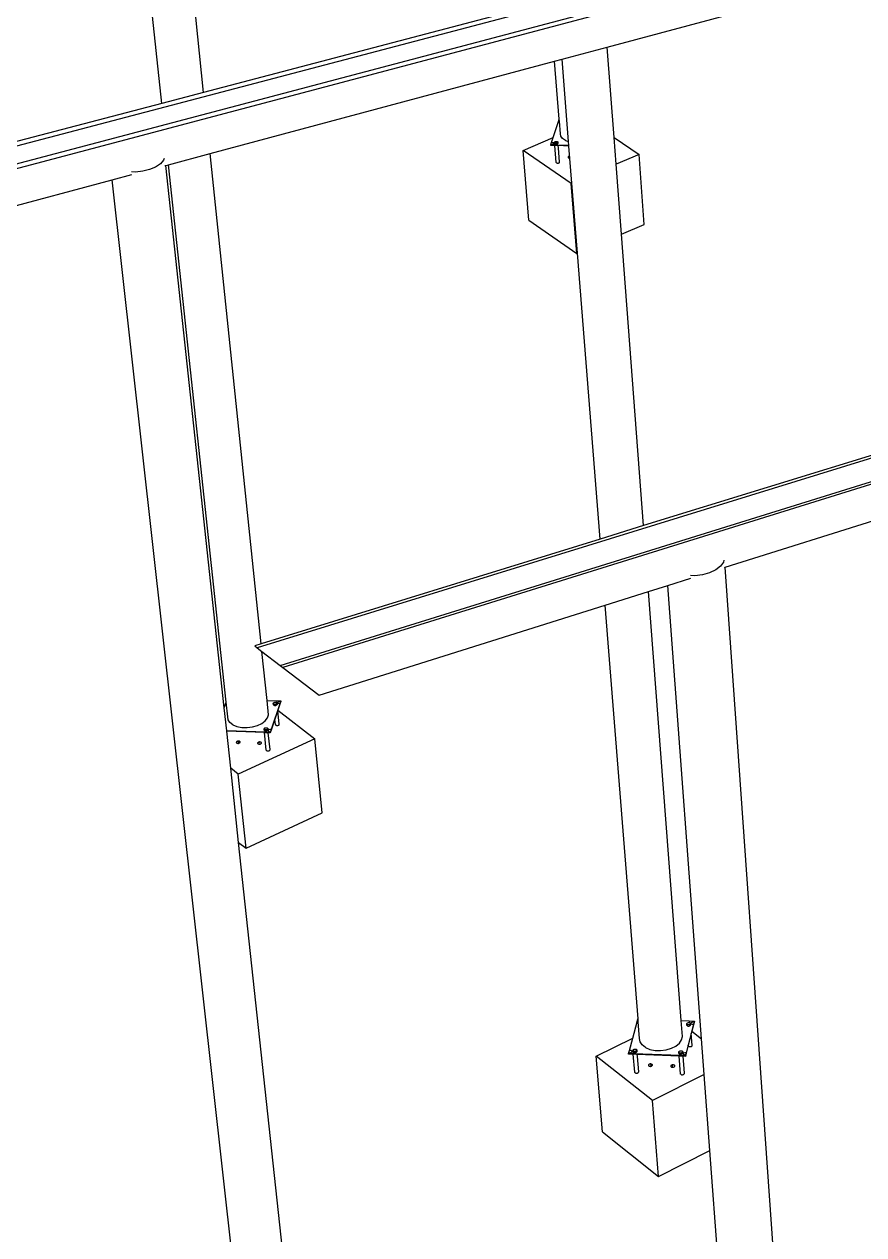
# Model space of a CAD drawing. Header units: inches. Extents: x -1339 to 1886, y -1058 to 789.
# Drawn here: x -617.1 to -308.1, y -344.9 to 100.8 of the extents above; entities that cross this region are included whole.
import ezdxf

# ---------------------------------------------------------------- set-up
doc = ezdxf.new("R2010")
doc.units = ezdxf.units.IN
doc.header["$MEASUREMENT"] = 0

msp = doc.modelspace()

# ---------------------------------------------------------------- linework, layer by layer
for p, q in [((1417.79, 592.48), (-732.59, 26.19)), ((-726.13, 21.22), (1424.03, 590.49)), ((1425.68, 589.96), (-724.43, 19.91)), ((1606.44, 532.39), (-531.31, -128.81)), ((-522.9, -135.29), (1614.06, 529.96)), ((1614.95, 529.68), (-521.92, -136.05)), ((-566.44, 71.64), (-572.29, 126.11)), ((-402.52, 92.35), (-288.44, 122.94)), ((-551.06, 75.68), (-555.1, 114.41)), ((-423.67, 109.18), (-551.06, 75.68)), ((-419.18, 87.89), (-402.52, 92.35)), ((-400, 59.08), (-402.52, 92.35)), ((-548.71, 53.16), (-421.92, 87.15)), ((-421.92, 87.15), (-419.18, 87.89)), ((-420.22, 65.85), (-421.92, 87.15)), ((-416.78, 57.59), (-419.18, 87.89)), ((-566.44, 71.64), (-674.64, 43.18)), ((-551.06, 75.68), (-566.44, 71.64)), ((-422.47, 59.01), (-420.52, 65.01)), ((-420.52, 65.01), (-420.25, 65.85)), ((-420.52, 65.01), (-420.15, 65.03)), ((-420.25, 65.85), (-420.22, 65.85)), ((-420.25, 65.85), (-420.22, 65.83)), ((-420.15, 65.03), (-420.22, 65.85)), ((-419.79, 60.45), (-420.15, 65.03)), ((-433.52, 54.33), (-422.47, 59.01)), ((-423.06, 57.18), (-422.47, 59.01)), ((-419.6, 59.54), (-419.79, 60.45)), ((-418.96, 58.7), (-419.6, 59.54)), ((-417.92, 58.01), (-418.96, 58.7)), ((-417.92, 58.01), (-416.78, 57.59)), ((-400, 59.08), (-390.81, 52.86)), ((-399.25, 49.25), (-400, 59.08)), ((-431.4, 28.58), (-433.52, 54.33)), ((-415.81, 42.18), (-433.52, 54.33)), ((-423.33, 56.34), (-423.06, 57.18)), ((-423.33, 56.34), (-422.02, 56.89)), ((-421.75, 56.28), (-423.33, 56.34)), ((-423.32, 56.16), (-423.33, 56.34)), ((-421.85, 56.11), (-423.32, 56.16)), ((-422.66, 57.14), (-423.06, 57.18)), ((-422.3, 57.04), (-422.66, 57.14)), ((-422.02, 56.9), (-422.3, 57.04)), ((-421.82, 56.71), (-422.02, 56.9)), ((-421.91, 57.34), (-421.86, 57.42)), ((-421.91, 57.25), (-421.91, 57.34)), ((-421.88, 57.18), (-421.91, 57.25)), ((-421.89, 56.99), (-421.91, 57.25)), ((-421.9, 56.97), (-421.91, 56.88)), ((-421.91, 56.88), (-421.87, 56.8)), ((-421.87, 57.04), (-421.9, 56.98)), ((-421.89, 56.99), (-421.9, 56.97)), ((-421.87, 57.03), (-421.89, 56.99)), ((-421.88, 56.89), (-421.89, 56.99)), ((-421.8, 57.1), (-421.88, 57.18)), ((-421.88, 56.98), (-421.86, 57)), ((-421.88, 56.89), (-421.88, 56.98)), ((-421.85, 56.81), (-421.88, 56.89)), ((-421.87, 56.8), (-421.79, 56.73)), ((-421.86, 57.42), (-421.77, 57.5)), ((-421.85, 56.81), (-421.77, 56.74)), ((-421.35, 49.9), (-421.85, 56.11)), ((-421.73, 56.11), (-421.85, 56.11)), ((-421.73, 56.5), (-421.82, 56.71)), ((-421.69, 57.05), (-421.8, 57.1)), ((-421.79, 56.73), (-421.68, 56.67)), ((-421.77, 57.5), (-421.65, 57.56)), ((-421.77, 56.74), (-421.66, 56.69)), ((-421.75, 56.28), (-421.73, 56.5)), ((-421.73, 56.11), (-421.75, 56.28)), ((-416.66, 56.11), (-421.75, 56.28)), ((-420.58, 56.07), (-421.73, 56.11)), ((-421.56, 57.01), (-421.69, 57.05)), ((-421.68, 56.67), (-421.54, 56.63)), ((-421.66, 56.69), (-421.53, 56.65)), ((-421.65, 57.56), (-421.51, 57.61)), ((-421.4, 57), (-421.56, 57.01)), ((-421.54, 56.63), (-421.38, 56.61)), ((-421.53, 56.65), (-421.37, 56.63)), ((-421.51, 57.61), (-421.36, 57.64)), ((-421.24, 57), (-421.4, 57)), ((-421.38, 56.62), (-421.21, 56.63)), ((-421.38, 56.61), (-421.21, 56.62)), ((-421.37, 56.63), (-421.21, 56.64)), ((-421.36, 57.64), (-421.19, 57.64)), ((-421.08, 57.03), (-421.24, 57)), ((-421.11, 57.02), (-421.24, 56.97)), ((-421.08, 56.94), (-421.24, 56.94)), ((-421.06, 56.67), (-421.21, 56.64)), ((-421.21, 56.63), (-421.05, 56.66)), ((-421.21, 56.62), (-421.05, 56.65)), ((-421.19, 57.64), (-421.04, 57.62)), ((-420.94, 57.08), (-421.08, 57.03)), ((-421.06, 56.67), (-420.91, 56.71)), ((-421.05, 56.66), (-420.9, 56.71)), ((-421.05, 56.65), (-420.9, 56.69)), ((-421.04, 57.62), (-420.9, 57.59)), ((-420.82, 57.14), (-420.94, 57.08)), ((-420.91, 56.71), (-420.8, 56.78)), ((-420.9, 57.59), (-420.79, 57.53)), ((-420.9, 56.71), (-420.78, 56.77)), ((-420.9, 56.69), (-420.78, 56.76)), ((-420.78, 57.18), (-420.82, 57.14)), ((-420.77, 57.17), (-420.81, 57.15)), ((-420.67, 56.93), (-420.81, 56.93)), ((-420.71, 56.85), (-420.8, 56.78)), ((-420.79, 57.53), (-420.72, 57.46)), ((-420.74, 57.21), (-420.78, 57.18)), ((-420.78, 57.18), (-420.77, 57.17)), ((-420.78, 56.77), (-420.69, 56.85)), ((-420.78, 56.76), (-420.69, 56.84)), ((-420.75, 57.18), (-420.77, 57.19)), ((-420.77, 57.17), (-420.69, 57.1)), ((-420.76, 57.17), (-420.77, 57.17)), ((-420.75, 57.18), (-420.76, 57.17)), ((-420.67, 57.11), (-420.75, 57.18)), ((-420.69, 57.3), (-420.74, 57.21)), ((-420.72, 57.46), (-420.68, 57.38)), ((-420.67, 56.93), (-420.71, 56.85)), ((-420.68, 57.38), (-420.69, 57.3)), ((-420.69, 57.1), (-420.66, 57.02)), ((-420.69, 56.84), (-420.64, 56.92)), ((-420.69, 56.85), (-420.65, 56.92)), ((-420.66, 57.02), (-420.68, 57.38)), ((-420.63, 57.02), (-420.67, 57.11)), ((-420.66, 56.94), (-420.67, 56.93)), ((-420.67, 56.93), (-420.64, 56.92)), ((-420.66, 57.02), (-420.66, 56.94)), ((-420.65, 56.92), (-420.64, 56.93)), ((-420.64, 56.94), (-420.63, 57.02)), ((-420.64, 56.93), (-420.64, 56.94)), ((-416.65, 55.93), (-420.58, 56.07)), ((-420.51, 55.25), (-420.58, 56.07)), ((-420.49, 55.21), (-420.51, 55.25)), ((-420.5, 55.13), (-420.51, 55.25)), ((-420.5, 55.13), (-420.49, 55.21)), ((-420.08, 50.03), (-420.49, 55.21)), ((-416.66, 56.11), (-416.78, 57.59)), ((-416.65, 55.93), (-416.66, 56.11)), ((-415.57, 42.28), (-416.65, 55.93)), ((-566.99, 49.36), (-568.73, 48.19)), ((-565.82, 50.68), (-566.99, 49.36)), ((-565.58, 51.32), (-565.82, 50.68)), ((-564.96, 48.81), (-564.02, 49.06)), ((-564.02, 49.06), (-548.71, 53.16)), ((-542.79, -148.81), (-564.02, 49.06)), ((-529.89, -127.32), (-548.71, 53.16)), ((-421.31, 49.81), (-421.35, 49.9)), ((-421.31, 49.81), (-421.24, 49.74)), ((-421.24, 49.74), (-421.12, 49.68)), ((-421.12, 49.68), (-420.98, 49.64)), ((-420.98, 49.64), (-420.82, 49.63)), ((-420.82, 49.63), (-420.66, 49.63)), ((-420.66, 49.63), (-420.49, 49.66)), ((-420.49, 49.66), (-420.35, 49.71)), ((-420.35, 49.71), (-420.22, 49.78)), ((-420.22, 49.78), (-420.14, 49.85)), ((-420.14, 49.85), (-420.09, 49.94)), ((-420.08, 50.03), (-420.1, 50.06)), ((-420.09, 49.94), (-420.08, 50.03)), ((-416.92, 51.93), (-416.97, 51.84)), ((-416.97, 51.84), (-416.97, 51.76)), ((-416.97, 51.76), (-416.94, 51.67)), ((-416.94, 51.67), (-416.86, 51.6)), ((-416.83, 52.01), (-416.92, 51.93)), ((-416.86, 51.6), (-416.74, 51.54)), ((-416.71, 52.07), (-416.83, 52.01)), ((-416.74, 51.54), (-416.6, 51.5)), ((-416.56, 52.12), (-416.71, 52.07)), ((-416.6, 51.5), (-416.44, 51.49)), ((-416.4, 52.15), (-416.56, 52.12)), ((-416.44, 51.49), (-416.3, 51.49)), ((-416.35, 52.15), (-416.4, 52.15)), ((-416.34, 51.82), (-416.32, 51.83)), ((-390.81, 52.86), (-399.25, 49.25)), ((-397.29, 23.47), (-399.25, 49.25)), ((-388.9, 27.1), (-390.81, 52.86)), ((-584.73, 43.51), (-577.46, 45.46)), ((-576.1, 46.33), (-577.56, 46.38)), ((-573.45, 46.62), (-576.1, 46.33)), ((-570.94, 47.26), (-573.45, 46.62)), ((-568.73, 48.19), (-570.94, 47.26)), ((-565.3, 48.71), (-564.96, 48.81)), ((-543.5, -150.86), (-564.96, 48.81)), ((-671.69, 20.2), (-584.73, 43.51)), ((-516.09, -572.91), (-584.73, 43.51)), ((-415.57, 42.28), (-415.81, 42.18)), ((-413.76, 16.34), (-415.81, 42.18)), ((-413.52, 16.45), (-415.57, 42.28)), ((-431.4, 28.58), (-413.76, 16.34)), ((-397.29, 23.47), (-388.9, 27.1)), ((-389.14, -83.82), (-397.29, 23.47)), ((-413.76, 16.34), (-413.52, 16.45)), ((-405.19, -88.79), (-413.52, 16.45)), ((-293.75, -54.34), (-389.14, -83.82)), ((-359.13, -99.16), (-282.19, -74.95)), ((-389.14, -83.82), (-405.19, -88.79)), ((-405.19, -88.79), (-529.89, -127.32)), ((-359.78, -97.28), (-360.89, -98.79)), ((-359.59, -96.54), (-359.78, -97.28)), ((-370.33, -102.25), (-371.89, -102.2)), ((-367.52, -101.92), (-370.33, -102.25)), ((-364.9, -101.19), (-367.52, -101.92)), ((-362.63, -100.13), (-364.9, -101.19)), ((-360.89, -98.79), (-362.63, -100.13)), ((-359.4, -99.25), (-359.13, -99.16)), ((-314.27, -737.41), (-359.13, -99.16)), ((-387.31, -108.03), (-380.3, -105.83)), ((-380.3, -105.83), (-371.82, -103.16)), ((-367.87, -272.68), (-380.3, -105.83)), ((-403.27, -113.06), (-387.31, -108.03)), ((-375.31, -266.02), (-387.31, -108.03)), ((-508.5, -146.18), (-403.27, -113.06)), ((-391.22, -265.38), (-403.27, -113.06)), ((-529.89, -127.32), (-532.28, -128.06)), ((-532.28, -128.06), (-531.31, -128.81)), ((-531.31, -128.81), (-529.6, -130.13)), ((-527.72, -148.17), (-529.6, -130.13)), ((-529.6, -130.13), (-522.9, -135.29)), ((-522.9, -135.29), (-521.92, -136.05)), ((-521.92, -136.05), (-508.5, -146.18)), ((-543.5, -150.86), (-542.79, -148.81)), ((-542.59, -159.31), (-543.5, -150.86)), ((-542.22, -154.17), (-542.79, -148.81)), ((-527.72, -148.17), (-524.41, -148.29)), ((-527.16, -153.49), (-527.72, -148.17)), ((-523.01, -149.37), (-526.24, -158.9)), ((-525.44, -149.3), (-525.43, -149.2)), ((-525.41, -149.4), (-525.44, -149.3)), ((-525.41, -149.58), (-525.44, -149.3)), ((-525.43, -149.2), (-525.37, -149.1)), ((-525.41, -149.58), (-525.42, -149.58)), ((-525.35, -149.47), (-525.41, -149.4)), ((-525.4, -149.69), (-525.41, -149.58)), ((-525.37, -149.78), (-525.4, -149.69)), ((-525.39, -149.58), (-525.33, -149.48)), ((-525.36, -149.48), (-525.39, -149.54)), ((-525.37, -149.1), (-525.28, -149.01)), ((-525.29, -149.87), (-525.37, -149.78)), ((-525.35, -149.47), (-525.36, -149.48)), ((-525.33, -149.48), (-525.35, -149.47)), ((-525.33, -149.48), (-525.33, -149.48)), ((-525.33, -149.49), (-525.33, -149.48)), ((-525.21, -149.55), (-525.33, -149.49)), ((-525.29, -149.87), (-525.17, -149.93)), ((-525.28, -149.01), (-525.14, -148.94)), ((-525.06, -149.6), (-525.21, -149.55)), ((-525.17, -149.93), (-525.03, -149.98)), ((-525.14, -148.94), (-524.98, -148.88)), ((-524.9, -149.62), (-525.06, -149.6)), ((-525.03, -149.98), (-524.86, -150)), ((-524.98, -148.88), (-524.81, -148.85)), ((-524.72, -149.61), (-524.9, -149.62)), ((-524.86, -150), (-524.68, -149.99)), ((-524.86, -150.01), (-524.68, -150)), ((-524.81, -148.85), (-524.63, -148.84)), ((-524.55, -149.58), (-524.72, -149.61)), ((-524.68, -149.99), (-524.51, -149.96)), ((-524.68, -150), (-524.5, -149.97)), ((-524.63, -148.84), (-524.46, -148.86)), ((-524.39, -149.52), (-524.55, -149.58)), ((-524.51, -149.96), (-524.35, -149.9)), ((-524.5, -149.97), (-524.33, -149.91)), ((-524.46, -148.86), (-524.32, -148.9)), ((-524.41, -148.29), (-524.44, -148.56)), ((-524.44, -148.56), (-524.35, -148.81)), ((-524.41, -148.29), (-522.67, -148.36)), ((-524.25, -149.44), (-524.39, -149.52)), ((-524.35, -148.81), (-524.14, -149.03)), ((-524.35, -149.9), (-524.21, -149.83)), ((-524.33, -149.91), (-524.2, -149.83)), ((-524.32, -148.9), (-524.2, -148.97)), ((-524.15, -149.35), (-524.25, -149.44)), ((-524.21, -149.83), (-524.12, -149.73)), ((-524.2, -148.97), (-524.12, -149.06)), ((-524.2, -149.83), (-524.09, -149.74)), ((-524.16, -149.01), (-522.69, -148.34)), ((-524.1, -149.25), (-524.15, -149.35)), ((-524.14, -149.03), (-523.83, -149.2)), ((-524.12, -149.06), (-524.09, -149.15)), ((-524.12, -149.73), (-524.06, -149.63)), ((-524.09, -149.15), (-524.1, -149.25)), ((-524.06, -149.44), (-524.09, -149.15)), ((-524.09, -149.74), (-524.04, -149.63)), ((-524.06, -149.43), (-524.08, -149.41)), ((-524.08, -149.45), (-524.05, -149.53)), ((-524.06, -149.44), (-524.06, -149.43)), ((-524.02, -149.53), (-524.06, -149.44)), ((-524.05, -149.53), (-524.06, -149.44)), ((-524.05, -149.53), (-524.06, -149.63)), ((-524.04, -149.63), (-524.02, -149.53)), ((-523.83, -149.2), (-523.45, -149.32)), ((-522.99, -149.56), (-523.73, -151.75)), ((-523.45, -149.32), (-523.01, -149.37)), ((-522.67, -148.36), (-523.01, -149.37)), ((-522.99, -149.56), (-523.01, -149.37)), ((-522.65, -148.54), (-522.99, -149.56)), ((-522.65, -148.54), (-522.67, -148.36)), ((-542.07, -155.28), (-542.22, -154.17)), ((-541.42, -156.29), (-542.07, -155.28)), ((-529.65, -156.65), (-528.37, -155.7)), ((-528.37, -155.7), (-527.52, -154.62)), ((-527.52, -154.62), (-527.16, -153.49)), ((-524.87, -155.09), (-526.22, -159.08)), ((-523.78, -151.88), (-524.87, -155.09)), ((-524.66, -157.06), (-524.87, -155.09)), ((-523.73, -151.75), (-523.78, -151.88)), ((-523.26, -156.9), (-523.78, -151.88)), ((-523.73, -151.75), (-510.14, -162.3)), ((-528.33, -159.85), (-542.59, -159.31)), ((-542.57, -159.49), (-542.59, -159.31)), ((-528.69, -160.02), (-542.57, -159.49)), ((-541.11, -173.11), (-542.57, -159.49)), ((-540.31, -157.13), (-541.42, -156.29)), ((-540.31, -157.13), (-538.81, -157.75)), ((-538.81, -157.75), (-537.04, -158.1)), ((-537.04, -158.1), (-535.1, -158.16)), ((-535.1, -158.16), (-533.13, -157.93)), ((-533.13, -157.93), (-531.27, -157.41)), ((-531.27, -157.41), (-529.65, -156.65)), ((-528.8, -158.66), (-528.79, -158.56)), ((-528.77, -158.76), (-528.8, -158.66)), ((-528.76, -159.05), (-528.8, -158.66)), ((-528.79, -158.56), (-528.73, -158.46)), ((-528.78, -158.93), (-528.79, -159.04)), ((-528.79, -159.04), (-528.76, -159.14)), ((-528.69, -158.85), (-528.77, -158.76)), ((-528.77, -158.94), (-528.77, -158.94)), ((-528.73, -159.14), (-528.76, -159.05)), ((-528.76, -159.14), (-528.67, -159.23)), ((-528.73, -158.46), (-528.63, -158.37)), ((-528.65, -159.23), (-528.73, -159.14)), ((-528.57, -158.91), (-528.69, -158.85)), ((-528.02, -166.42), (-528.69, -160.02)), ((-528.31, -160.04), (-528.69, -160.02)), ((-528.67, -159.23), (-528.55, -159.3)), ((-528.53, -159.3), (-528.65, -159.23)), ((-528.63, -158.37), (-528.5, -158.29)), ((-528.42, -158.96), (-528.57, -158.91)), ((-528.55, -159.3), (-528.4, -159.34)), ((-528.53, -159.3), (-528.38, -159.34)), ((-528.5, -158.29), (-528.34, -158.23)), ((-528.25, -158.98), (-528.42, -158.96)), ((-528.4, -159.34), (-528.23, -159.36)), ((-528.38, -159.34), (-528.21, -159.36)), ((-528.34, -158.23), (-528.16, -158.2)), ((-528.18, -159.59), (-528.33, -159.85)), ((-528.31, -160.04), (-528.33, -159.85)), ((-526.58, -159.92), (-528.33, -159.85)), ((-527.26, -160.08), (-528.31, -160.04)), ((-528.07, -158.97), (-528.25, -158.98)), ((-528.23, -159.36), (-528.21, -159.36)), ((-528.22, -159.38), (-528.03, -159.37)), ((-528.21, -159.36), (-528.04, -159.36)), ((-527.92, -159.35), (-528.18, -159.59)), ((-528.16, -158.2), (-527.99, -158.2)), ((-527.9, -158.94), (-528.07, -158.97)), ((-527.88, -159.33), (-528.04, -159.36)), ((-528.03, -159.37), (-527.85, -159.33)), ((-527.99, -158.2), (-527.82, -158.22)), ((-527.88, -159.33), (-527.92, -159.35)), ((-527.74, -158.88), (-527.9, -158.94)), ((-527.88, -159.33), (-527.86, -159.32)), ((-527.86, -159.32), (-527.7, -159.26)), ((-527.85, -159.33), (-527.69, -159.27)), ((-527.82, -158.22), (-527.67, -158.26)), ((-527.61, -158.81), (-527.74, -158.88)), ((-527.7, -159.26), (-527.7, -159.26)), ((-527.7, -159.26), (-527.69, -159.26)), ((-527.69, -159.27), (-527.55, -159.19)), ((-527.69, -159.26), (-527.59, -159.2)), ((-527.67, -158.26), (-527.55, -158.33)), ((-527.51, -158.71), (-527.61, -158.81)), ((-527.59, -159.2), (-527.57, -159.19)), ((-527.57, -159.19), (-527.56, -159.18)), ((-527.56, -159.18), (-527.49, -159.12)), ((-527.55, -158.33), (-527.47, -158.41)), ((-527.55, -159.17), (-527.49, -159.12)), ((-527.54, -159.17), (-527.55, -159.17)), ((-527.55, -159.19), (-527.53, -159.18)), ((-527.53, -159.18), (-527.54, -159.17)), ((-527.53, -159.18), (-527.45, -159.1)), ((-526.58, -159.92), (-527.53, -159.18)), ((-527.5, -158.69), (-527.51, -158.71)), ((-527.51, -158.71), (-527.43, -158.79)), ((-527.45, -158.61), (-527.5, -158.69)), ((-527.42, -158.78), (-527.5, -158.69)), ((-527.49, -158.7), (-527.5, -158.7)), ((-527.49, -158.7), (-527.5, -158.71)), ((-527.42, -158.78), (-527.49, -158.7)), ((-527.15, -159), (-527.49, -159.12)), ((-527.49, -159.12), (-527.45, -159.09)), ((-527.49, -159.12), (-527.47, -159.1)), ((-527.49, -159.12), (-527.49, -159.12)), ((-527.42, -159.01), (-527.48, -159.01)), ((-527.47, -158.41), (-527.44, -158.51)), ((-527.42, -159.01), (-527.47, -159.1)), ((-527.44, -158.51), (-527.45, -158.61)), ((-527.45, -159.09), (-527.39, -158.98)), ((-527.45, -159.1), (-527.39, -159.01)), ((-527.41, -158.81), (-527.44, -158.51)), ((-527.43, -158.79), (-527.4, -158.89)), ((-527.42, -158.78), (-527.41, -158.81)), ((-527.41, -158.79), (-527.42, -158.78)), ((-527.41, -158.99), (-527.42, -159.01)), ((-527.37, -158.89), (-527.41, -158.79)), ((-527.38, -158.88), (-527.41, -158.81)), ((-527.4, -158.89), (-527.41, -158.81)), ((-527.4, -158.89), (-527.41, -158.99)), ((-527.39, -158.98), (-527.38, -158.88)), ((-527.39, -159), (-527.37, -158.89)), ((-527.39, -159), (-527.39, -159)), ((-527.39, -159.01), (-527.39, -159)), ((-526.61, -166.26), (-527.26, -160.08)), ((-526.56, -160.1), (-527.26, -160.08)), ((-526.7, -158.91), (-527.15, -159)), ((-526.24, -158.9), (-526.7, -158.91)), ((-526.24, -158.9), (-526.58, -159.92)), ((-526.56, -160.1), (-526.58, -159.92)), ((-526.22, -159.08), (-526.56, -160.1)), ((-526.22, -159.08), (-526.24, -158.9)), ((-524.66, -157.06), (-524.65, -156.95)), ((-524.66, -157.06), (-524.63, -157.16)), ((-524.65, -156.95), (-524.65, -156.95)), ((-524.54, -157.24), (-524.63, -157.16)), ((-524.54, -157.24), (-524.42, -157.31)), ((-524.42, -157.31), (-524.27, -157.36)), ((-524.27, -157.36), (-524.1, -157.38)), ((-524.1, -157.38), (-523.91, -157.37)), ((-523.91, -157.37), (-523.73, -157.34)), ((-523.73, -157.34), (-523.57, -157.28)), ((-523.57, -157.28), (-523.43, -157.2)), ((-523.43, -157.2), (-523.33, -157.11)), ((-523.33, -157.11), (-523.27, -157)), ((-523.27, -157), (-523.26, -156.9)), ((-539.03, -163.53), (-539.04, -163.63)), ((-539.04, -163.63), (-539.01, -163.73)), ((-538.97, -163.42), (-539.03, -163.53)), ((-539.01, -163.73), (-538.93, -163.82)), ((-538.87, -163.33), (-538.97, -163.42)), ((-538.93, -163.82), (-538.8, -163.89)), ((-538.73, -163.25), (-538.87, -163.33)), ((-538.8, -163.89), (-538.65, -163.94)), ((-538.56, -163.19), (-538.73, -163.25)), ((-538.65, -163.94), (-538.48, -163.96)), ((-538.38, -163.15), (-538.56, -163.19)), ((-538.48, -163.96), (-538.29, -163.95)), ((-538.2, -163.15), (-538.38, -163.15)), ((-510.14, -162.3), (-538.37, -175.27)), ((-538.34, -163.55), (-537.75, -163.28)), ((-538.29, -163.95), (-538.11, -163.92)), ((-538.03, -163.17), (-538.2, -163.15)), ((-538.11, -163.92), (-537.95, -163.86)), ((-537.87, -163.21), (-538.03, -163.17)), ((-537.95, -163.86), (-537.81, -163.78)), ((-537.75, -163.28), (-537.87, -163.21)), ((-537.81, -163.78), (-537.71, -163.68)), ((-537.67, -163.37), (-537.75, -163.28)), ((-537.71, -163.68), (-537.65, -163.58)), ((-537.64, -163.47), (-537.67, -163.37)), ((-537.65, -163.58), (-537.64, -163.47)), ((-531.19, -163.82), (-531.2, -163.93)), ((-531.2, -163.93), (-531.17, -164.03)), ((-531.13, -163.72), (-531.19, -163.82)), ((-531.17, -164.03), (-531.09, -164.12)), ((-531.03, -163.62), (-531.13, -163.72)), ((-531.09, -164.12), (-530.97, -164.19)), ((-530.89, -163.54), (-531.03, -163.62)), ((-530.97, -164.19), (-530.81, -164.24)), ((-530.73, -163.49), (-530.89, -163.54)), ((-530.89, -163.54), (-530.5, -163.85)), ((-530.81, -164.24), (-530.64, -164.26)), ((-530.55, -163.45), (-530.73, -163.49)), ((-530.64, -164.26), (-530.46, -164.25)), ((-530.36, -163.44), (-530.55, -163.45)), ((-530.46, -164.25), (-530.27, -164.22)), ((-530.19, -163.47), (-530.36, -163.44)), ((-530.27, -164.22), (-530.11, -164.16)), ((-530.04, -163.51), (-530.19, -163.47)), ((-530.11, -164.16), (-529.97, -164.08)), ((-529.91, -163.58), (-530.04, -163.51)), ((-529.97, -164.08), (-529.87, -163.98)), ((-529.83, -163.67), (-529.91, -163.58)), ((-529.87, -163.98), (-529.81, -163.88)), ((-529.8, -163.77), (-529.83, -163.67)), ((-529.81, -163.88), (-529.8, -163.77)), ((-507.39, -189.51), (-510.14, -162.3)), ((-527.98, -166.52), (-528.02, -166.42)), ((-527.9, -166.61), (-527.98, -166.52)), ((-527.9, -166.61), (-527.78, -166.68)), ((-527.78, -166.68), (-527.63, -166.73)), ((-527.63, -166.73), (-527.45, -166.75)), ((-527.45, -166.75), (-527.27, -166.74)), ((-527.27, -166.74), (-527.09, -166.71)), ((-527.09, -166.71), (-526.92, -166.65)), ((-526.92, -166.65), (-526.85, -166.61)), ((-526.85, -166.61), (-526.78, -166.57)), ((-526.78, -166.57), (-526.68, -166.47)), ((-526.68, -166.47), (-526.62, -166.37)), ((-526.62, -166.37), (-526.61, -166.26)), ((-538.37, -175.27), (-541.11, -173.11)), ((-538.18, -200.39), (-541.11, -173.11)), ((-535.45, -202.57), (-538.37, -175.27)), ((-535.45, -202.57), (-507.39, -189.51)), ((-538.18, -200.39), (-535.45, -202.57)), ((-498.45, -570.07), (-538.18, -200.39)), ((-393.15, -272.42), (-391.56, -266.5)), ((-391.56, -266.5), (-391.26, -265.38)), ((-391.56, -266.5), (-391.13, -266.49)), ((-391.26, -265.38), (-391.22, -265.38)), ((-391.26, -265.38), (-391.21, -265.42)), ((-391.13, -266.49), (-391.22, -265.38)), ((-390.64, -272.63), (-391.13, -266.49)), ((-375.31, -266.02), (-372.33, -266.13)), ((-374.86, -271.88), (-375.31, -266.02)), ((-370.79, -267.33), (-373.52, -277.85)), ((-373.31, -267.17), (-373.25, -267.06)), ((-373.31, -267.28), (-373.31, -267.17)), ((-373.27, -267.39), (-373.31, -267.28)), ((-373.29, -267.54), (-373.31, -267.28)), ((-373.25, -267.06), (-373.16, -266.96)), ((-373.16, -266.96), (-373.02, -266.87)), ((-373.02, -266.87), (-372.86, -266.81)), ((-372.86, -266.81), (-372.68, -266.77)), ((-372.68, -266.77), (-372.49, -266.77)), ((-372.49, -266.77), (-372.31, -266.79)), ((-372.33, -266.13), (-372.34, -266.43)), ((-372.34, -266.43), (-372.23, -266.7)), ((-372.33, -266.13), (-370.5, -266.21)), ((-372.31, -266.79), (-372.15, -266.84)), ((-372.23, -266.7), (-372.04, -266.91)), ((-372.15, -266.84), (-372.04, -266.91)), ((-371.95, -267.34), (-372.05, -267.44)), ((-372.04, -266.91), (-372.03, -266.91)), ((-372.03, -266.91), (-371.99, -266.95)), ((-372.02, -266.92), (-370.52, -266.19)), ((-371.99, -266.95), (-371.67, -267.14)), ((-371.99, -266.95), (-371.94, -267.01)), ((-371.9, -267.23), (-371.95, -267.34)), ((-371.94, -267.01), (-371.9, -267.11)), ((-371.9, -267.11), (-371.9, -267.23)), ((-371.87, -267.42), (-371.9, -267.11)), ((-371.67, -267.14), (-371.25, -267.27)), ((-371.25, -267.27), (-370.79, -267.33)), ((-370.5, -266.21), (-370.79, -267.33)), ((-370.77, -267.52), (-370.79, -267.33)), ((-370.48, -266.4), (-370.77, -267.52)), ((-370.48, -266.4), (-370.5, -266.21)), ((-373.29, -267.54), (-373.3, -267.56)), ((-373.28, -267.67), (-373.29, -267.54)), ((-373.24, -267.78), (-373.28, -267.67)), ((-373.23, -267.43), (-373.27, -267.39)), ((-373.26, -267.52), (-373.22, -267.45)), ((-373.25, -267.45), (-373.26, -267.48)), ((-373.23, -267.43), (-373.25, -267.45)), ((-373.15, -267.87), (-373.24, -267.78)), ((-373.22, -267.44), (-373.23, -267.43)), ((-373.22, -267.45), (-373.22, -267.44)), ((-373.18, -267.48), (-373.22, -267.44)), ((-373.05, -267.56), (-373.18, -267.48)), ((-373.15, -267.87), (-373.02, -267.95)), ((-372.89, -267.61), (-373.05, -267.56)), ((-373.02, -267.95), (-372.86, -268)), ((-372.71, -267.63), (-372.89, -267.61)), ((-372.86, -268), (-372.69, -268.02)), ((-371.6, -270.7), (-372.74, -275.11)), ((-372.53, -267.62), (-372.71, -267.63)), ((-372.69, -268.02), (-372.5, -268.01)), ((-372.69, -268.03), (-372.5, -268.03)), ((-372.35, -267.58), (-372.53, -267.62)), ((-372.5, -268.01), (-372.32, -267.97)), ((-372.5, -268.03), (-372.31, -267.99)), ((-372.19, -267.52), (-372.35, -267.58)), ((-372.32, -267.97), (-372.16, -267.91)), ((-372.31, -267.99), (-372.14, -267.92)), ((-372.05, -267.44), (-372.19, -267.52)), ((-372.16, -267.91), (-372.02, -267.83)), ((-372.14, -267.92), (-372, -267.84)), ((-372.02, -267.83), (-371.92, -267.73)), ((-372, -267.84), (-371.9, -267.73)), ((-371.92, -267.73), (-371.87, -267.62)), ((-371.9, -267.73), (-371.85, -267.62)), ((-371.89, -267.39), (-371.89, -267.39)), ((-371.87, -267.42), (-371.89, -267.39)), ((-371.88, -267.46), (-371.87, -267.5)), ((-371.84, -267.5), (-371.87, -267.42)), ((-371.87, -267.5), (-371.87, -267.42)), ((-371.87, -267.5), (-371.87, -267.62)), ((-371.85, -267.62), (-371.84, -267.5)), ((-371.4, -269.94), (-371.6, -270.7)), ((-371.27, -275.06), (-371.6, -270.7)), ((-370.77, -267.52), (-371.4, -269.94)), ((-371.4, -269.94), (-367.87, -272.68)), ((-406.61, -279.05), (-393.15, -272.42)), ((-394.38, -277.02), (-393.15, -272.42)), ((-390.41, -273.86), (-390.64, -272.63)), ((-389.66, -274.97), (-390.41, -273.86)), ((-388.43, -275.9), (-389.66, -274.97)), ((-388.43, -275.9), (-386.82, -276.59)), ((-380.84, -276.78), (-378.92, -276.21)), ((-378.92, -276.21), (-377.26, -275.37)), ((-377.26, -275.37), (-375.98, -274.32)), ((-375.98, -274.32), (-375.16, -273.13)), ((-375.16, -273.13), (-374.86, -271.88)), ((-372.74, -275.11), (-373.5, -278.04)), ((-372.73, -275.24), (-372.74, -275.11)), ((-372.71, -275.08), (-372.73, -275.12)), ((-372.73, -275.24), (-372.73, -275.12)), ((-372.73, -275.24), (-372.69, -275.35)), ((-372.6, -275.45), (-372.69, -275.35)), ((-372.6, -275.45), (-372.47, -275.52)), ((-372.47, -275.52), (-372.3, -275.58)), ((-372.3, -275.58), (-372.12, -275.6)), ((-372.12, -275.6), (-371.93, -275.59)), ((-371.93, -275.59), (-371.74, -275.55)), ((-371.74, -275.55), (-371.57, -275.49)), ((-371.57, -275.49), (-371.43, -275.4)), ((-371.43, -275.4), (-371.33, -275.3)), ((-371.33, -275.3), (-371.28, -275.18)), ((-371.28, -275.18), (-371.27, -275.06)), ((-366.88, -285.9), (-367.87, -272.68)), ((-404.3, -306.97), (-406.61, -279.05)), ((-385.89, -295.37), (-406.61, -279.05)), ((-394.68, -278.15), (-394.38, -277.02)), ((-394.68, -278.15), (-393.18, -277.4)), ((-392.84, -278.22), (-394.68, -278.15)), ((-394.67, -278.34), (-394.68, -278.15)), ((-392.96, -278.41), (-394.67, -278.34)), ((-393.91, -277.07), (-394.38, -277.02)), ((-393.5, -277.21), (-393.91, -277.07)), ((-393.17, -277.4), (-393.5, -277.21)), ((-392.94, -277.65), (-393.17, -277.4)), ((-393.04, -276.9), (-392.98, -276.79)), ((-393.04, -277.01), (-393.04, -276.9)), ((-393, -277.12), (-393.04, -277.01)), ((-393.02, -277.28), (-393.04, -277.01)), ((-393.02, -277.28), (-393.04, -277.3)), ((-393.04, -277.3), (-393.04, -277.42)), ((-393.04, -277.42), (-393, -277.53)), ((-393, -277.21), (-393.03, -277.29)), ((-392.99, -277.22), (-393.02, -277.28)), ((-393.01, -277.4), (-393.02, -277.28)), ((-393.01, -277.29), (-392.99, -277.26)), ((-393.01, -277.4), (-393.01, -277.29)), ((-392.97, -277.51), (-393.01, -277.4)), ((-392.91, -277.21), (-393, -277.12)), ((-393, -277.53), (-392.91, -277.63)), ((-392.98, -276.79), (-392.89, -276.69)), ((-392.88, -277.61), (-392.97, -277.51)), ((-392.44, -285), (-392.96, -278.41)), ((-392.83, -278.41), (-392.96, -278.41)), ((-392.83, -277.93), (-392.94, -277.65)), ((-392.79, -277.29), (-392.91, -277.21)), ((-392.91, -277.63), (-392.78, -277.71)), ((-392.89, -276.69), (-392.75, -276.6)), ((-392.88, -277.61), (-392.76, -277.68)), ((-392.84, -278.22), (-392.83, -277.93)), ((-392.83, -278.41), (-392.84, -278.22)), ((-375.65, -278.91), (-392.84, -278.22)), ((-391.49, -278.47), (-392.83, -278.41)), ((-392.63, -277.34), (-392.79, -277.29)), ((-392.78, -277.71), (-392.61, -277.76)), ((-392.76, -277.68), (-392.6, -277.73)), ((-392.75, -276.6), (-392.59, -276.54)), ((-392.45, -277.36), (-392.63, -277.34)), ((-392.61, -277.76), (-392.43, -277.78)), ((-392.6, -277.73), (-392.42, -277.75)), ((-392.59, -276.54), (-392.4, -276.5)), ((-392.26, -277.35), (-392.45, -277.36)), ((-392.43, -277.78), (-392.23, -277.77)), ((-392.42, -277.75), (-392.23, -277.74)), ((-392.42, -277.77), (-392.23, -277.76)), ((-392.4, -276.5), (-392.22, -276.49)), ((-392.08, -277.32), (-392.26, -277.35)), ((-392.23, -277.74), (-392.05, -277.71)), ((-392.23, -277.76), (-392.04, -277.72)), ((-392.23, -277.77), (-392.05, -277.74)), ((-392.22, -276.49), (-392.04, -276.52)), ((-391.92, -277.25), (-392.08, -277.32)), ((-392.05, -277.71), (-391.89, -277.64)), ((-392.05, -277.74), (-391.88, -277.67)), ((-392.04, -276.52), (-391.88, -276.57)), ((-392.04, -277.72), (-391.87, -277.66)), ((-391.78, -277.17), (-391.92, -277.25)), ((-391.89, -277.64), (-391.75, -277.56)), ((-391.88, -276.57), (-391.75, -276.64)), ((-391.88, -277.67), (-391.73, -277.58)), ((-391.87, -277.66), (-391.73, -277.57)), ((-391.69, -277.07), (-391.78, -277.17)), ((-391.61, -277.36), (-391.77, -277.36)), ((-391.75, -276.64), (-391.67, -276.73)), ((-391.65, -277.46), (-391.75, -277.56)), ((-391.73, -277.57), (-391.63, -277.46)), ((-391.73, -277.58), (-391.63, -277.48)), ((-391.69, -277.07), (-391.63, -277.13)), ((-391.68, -277.07), (-391.69, -277.07)), ((-391.63, -276.95), (-391.68, -277.07)), ((-391.64, -277.09), (-391.68, -277.05)), ((-391.67, -276.73), (-391.62, -276.84)), ((-391.61, -277.36), (-391.65, -277.46)), ((-391.62, -276.84), (-391.63, -276.95)), ((-391.59, -277.23), (-391.63, -277.13)), ((-391.63, -277.48), (-391.58, -277.36)), ((-391.63, -277.46), (-391.58, -277.36)), ((-391.59, -277.23), (-391.62, -276.84)), ((-391.6, -277.35), (-391.61, -277.36)), ((-391.61, -277.36), (-391.58, -277.36)), ((-391.57, -277.23), (-391.6, -277.15)), ((-391.59, -277.23), (-391.6, -277.35)), ((-391.58, -277.36), (-391.57, -277.35)), ((-391.58, -277.36), (-391.58, -277.36)), ((-391.57, -277.35), (-391.57, -277.23)), ((-391.44, -279.15), (-391.49, -278.47)), ((-376.11, -279.08), (-391.49, -278.47)), ((-391.42, -279.2), (-391.44, -279.15)), ((-391.42, -279.31), (-391.44, -279.15)), ((-390.97, -284.82), (-391.42, -279.2)), ((-391.42, -279.31), (-391.42, -279.2)), ((-386.82, -276.59), (-384.93, -276.98)), ((-384.93, -276.98), (-382.89, -277.04)), ((-382.89, -277.04), (-380.84, -276.78)), ((-376.19, -277.89), (-376.2, -278.01)), ((-376.2, -278.01), (-376.15, -278.12)), ((-376.19, -277.51), (-376.13, -277.4)), ((-376.19, -277.62), (-376.19, -277.51)), ((-376.15, -277.73), (-376.19, -277.62)), ((-376.16, -278.02), (-376.19, -277.62)), ((-376.17, -277.88), (-376.18, -277.9)), ((-376.12, -278.12), (-376.16, -278.02)), ((-376.06, -277.83), (-376.15, -277.73)), ((-376.15, -278.12), (-376.06, -278.21)), ((-376.13, -277.4), (-376.04, -277.3)), ((-376.03, -278.22), (-376.12, -278.12)), ((-375.62, -285.59), (-376.11, -279.08)), ((-375.64, -279.1), (-376.11, -279.08)), ((-375.93, -277.9), (-376.06, -277.83)), ((-376.06, -278.21), (-375.93, -278.29)), ((-376.04, -277.3), (-375.9, -277.21)), ((-375.9, -278.29), (-376.03, -278.22)), ((-375.77, -277.95), (-375.93, -277.9)), ((-375.93, -278.29), (-375.76, -278.34)), ((-375.9, -277.21), (-375.74, -277.15)), ((-375.9, -278.29), (-375.74, -278.34)), ((-375.59, -277.97), (-375.77, -277.95)), ((-375.76, -278.34), (-375.58, -278.37)), ((-375.74, -277.15), (-375.55, -277.11)), ((-375.74, -278.34), (-375.56, -278.37)), ((-375.51, -278.62), (-375.65, -278.91)), ((-375.64, -279.1), (-375.65, -278.91)), ((-373.81, -278.98), (-375.65, -278.91)), ((-374.63, -279.14), (-375.64, -279.1)), ((-375.41, -277.97), (-375.59, -277.97)), ((-375.58, -278.37), (-375.56, -278.37)), ((-375.57, -278.38), (-375.38, -278.37)), ((-375.56, -278.37), (-375.38, -278.36)), ((-375.55, -277.11), (-375.37, -277.11)), ((-375.26, -278.35), (-375.51, -278.62)), ((-375.23, -277.93), (-375.41, -277.97)), ((-375.38, -278.36), (-375.22, -278.32)), ((-375.38, -278.37), (-375.19, -278.33)), ((-375.37, -277.11), (-375.19, -277.13)), ((-375.22, -278.32), (-375.26, -278.35)), ((-375.06, -277.87), (-375.23, -277.93)), ((-375.22, -278.32), (-375.2, -278.32)), ((-375.03, -278.26), (-375.2, -278.32)), ((-375.19, -277.13), (-375.03, -277.18)), ((-375.19, -278.33), (-375.02, -278.27)), ((-374.93, -277.78), (-375.06, -277.87)), ((-375.03, -277.18), (-374.9, -277.25)), ((-374.9, -278.17), (-375.03, -278.26)), ((-375.02, -278.27), (-374.88, -278.18)), ((-374.83, -277.68), (-374.93, -277.78)), ((-374.9, -277.25), (-374.81, -277.35)), ((-374.9, -278.17), (-374.89, -278.17)), ((-374.89, -278.17), (-374.82, -278.1)), ((-374.87, -278.15), (-374.88, -278.15)), ((-374.88, -278.18), (-374.86, -278.16)), ((-374.86, -278.16), (-374.87, -278.15)), ((-374.86, -278.16), (-374.78, -278.08)), ((-373.81, -278.98), (-374.86, -278.16)), ((-374.82, -277.66), (-374.83, -277.68)), ((-374.83, -277.69), (-374.78, -277.74)), ((-374.83, -278.1), (-374.8, -278.07)), ((-374.82, -278.1), (-374.83, -278.1)), ((-374.78, -277.57), (-374.82, -277.66)), ((-374.77, -277.72), (-374.82, -277.66)), ((-374.77, -277.73), (-374.82, -277.67)), ((-374.48, -277.96), (-374.82, -278.1)), ((-374.82, -278.1), (-374.79, -278.06)), ((-374.81, -277.35), (-374.77, -277.45)), ((-374.75, -277.97), (-374.81, -277.97)), ((-374.75, -277.97), (-374.8, -278.07)), ((-374.79, -278.06), (-374.73, -277.95)), ((-374.77, -277.45), (-374.78, -277.57)), ((-374.78, -277.74), (-374.74, -277.85)), ((-374.78, -278.08), (-374.73, -277.98)), ((-374.75, -277.78), (-374.77, -277.45)), ((-374.77, -277.72), (-374.75, -277.78)), ((-374.76, -277.73), (-374.77, -277.73)), ((-374.72, -277.84), (-374.76, -277.73)), ((-374.72, -277.83), (-374.75, -277.78)), ((-374.74, -277.85), (-374.75, -277.78)), ((-374.74, -277.85), (-374.75, -277.96)), ((-374.75, -277.96), (-374.75, -277.97)), ((-374.73, -277.95), (-374.72, -277.83)), ((-374.73, -277.98), (-374.72, -277.97)), ((-374.72, -277.96), (-374.72, -277.84)), ((-374.72, -277.97), (-374.72, -277.96)), ((-374.15, -285.41), (-374.63, -279.14)), ((-373.8, -279.17), (-374.63, -279.14)), ((-374, -277.87), (-374.48, -277.96)), ((-373.52, -277.85), (-374, -277.87)), ((-373.52, -277.85), (-373.81, -278.98)), ((-373.8, -279.17), (-373.81, -278.98)), ((-373.5, -278.04), (-373.8, -279.17)), ((-373.5, -278.04), (-373.52, -277.85)), ((-392.39, -285.11), (-392.44, -285)), ((-392.3, -285.21), (-392.39, -285.11)), ((-391.27, -285.25), (-391.13, -285.16)), ((-391.13, -285.16), (-391.03, -285.06)), ((-391.03, -285.06), (-390.98, -284.94)), ((-390.98, -284.94), (-390.97, -284.82)), ((-387.39, -282.39), (-387.4, -282.5)), ((-387.4, -282.5), (-387.35, -282.61)), ((-387.34, -282.27), (-387.39, -282.39)), ((-387.35, -282.61), (-387.26, -282.71)), ((-387.23, -282.17), (-387.34, -282.27)), ((-387.26, -282.71), (-387.13, -282.79)), ((-387.09, -282.08), (-387.23, -282.17)), ((-387.13, -282.79), (-386.97, -282.84)), ((-386.92, -282.01), (-387.09, -282.08)), ((-386.97, -282.84), (-386.78, -282.86)), ((-386.74, -281.97), (-386.92, -282.01)), ((-386.78, -282.86), (-386.59, -282.86)), ((-386.54, -281.97), (-386.74, -281.97)), ((-386.66, -282.42), (-386.06, -282.12)), ((-386.59, -282.86), (-386.4, -282.82)), ((-386.36, -281.99), (-386.54, -281.97)), ((-386.4, -282.82), (-386.23, -282.75)), ((-386.2, -282.04), (-386.36, -281.99)), ((-386.23, -282.75), (-386.09, -282.66)), ((-386.06, -282.12), (-386.2, -282.04)), ((-386.09, -282.66), (-385.99, -282.56)), ((-385.97, -282.22), (-386.06, -282.12)), ((-385.99, -282.56), (-385.93, -282.44)), ((-385.93, -282.33), (-385.97, -282.22)), ((-385.93, -282.44), (-385.93, -282.33)), ((-379.13, -282.72), (-379.14, -282.83)), ((-379.14, -282.83), (-379.09, -282.94)), ((-379.08, -282.6), (-379.13, -282.72)), ((-379.09, -282.94), (-379, -283.04)), ((-378.98, -282.5), (-379.08, -282.6)), ((-379, -283.04), (-378.87, -283.12)), ((-378.84, -282.41), (-378.98, -282.5)), ((-378.87, -283.12), (-378.71, -283.17)), ((-378.67, -282.34), (-378.84, -282.41)), ((-378.84, -282.41), (-378.4, -282.75)), ((-378.71, -283.17), (-378.52, -283.19)), ((-378.48, -282.3), (-378.67, -282.34)), ((-378.52, -283.19), (-378.33, -283.19)), ((-378.29, -282.3), (-378.48, -282.3)), ((-378.33, -283.19), (-378.14, -283.15)), ((-378.1, -282.32), (-378.29, -282.3)), ((-378.14, -283.15), (-377.97, -283.08)), ((-377.94, -282.37), (-378.1, -282.32)), ((-377.97, -283.08), (-377.83, -282.99)), ((-377.81, -282.45), (-377.94, -282.37)), ((-377.83, -282.99), (-377.73, -282.89)), ((-377.71, -282.55), (-377.81, -282.45)), ((-377.73, -282.89), (-377.68, -282.77)), ((-377.67, -282.66), (-377.71, -282.55)), ((-377.68, -282.77), (-377.67, -282.66)), ((-392.3, -285.21), (-392.17, -285.29)), ((-392.17, -285.29), (-392.01, -285.34)), ((-392.01, -285.34), (-391.82, -285.36)), ((-391.82, -285.36), (-391.63, -285.35)), ((-391.63, -285.35), (-391.44, -285.32)), ((-391.44, -285.32), (-391.27, -285.25)), ((-366.88, -285.9), (-385.89, -295.37)), ((-375.57, -285.7), (-375.62, -285.59)), ((-375.48, -285.79), (-375.57, -285.7)), ((-375.48, -285.79), (-375.35, -285.87)), ((-375.35, -285.87), (-375.18, -285.92)), ((-375.18, -285.92), (-375, -285.95)), ((-375, -285.95), (-374.81, -285.94)), ((-374.81, -285.94), (-374.62, -285.9)), ((-374.62, -285.9), (-374.45, -285.84)), ((-374.45, -285.84), (-374.38, -285.79)), ((-374.38, -285.79), (-374.31, -285.75)), ((-374.31, -285.75), (-374.21, -285.64)), ((-374.21, -285.64), (-374.15, -285.53)), ((-374.15, -285.53), (-374.15, -285.41)), ((-364.8, -313.85), (-366.88, -285.9)), ((-383.69, -323.37), (-385.89, -295.37)), ((-404.3, -306.97), (-383.69, -323.37)), ((-383.69, -323.37), (-364.8, -313.85)), ((-333.22, -737.54), (-364.8, -313.85))]:
    msp.add_line(p, q)

doc.saveas('drawing.dxf')
